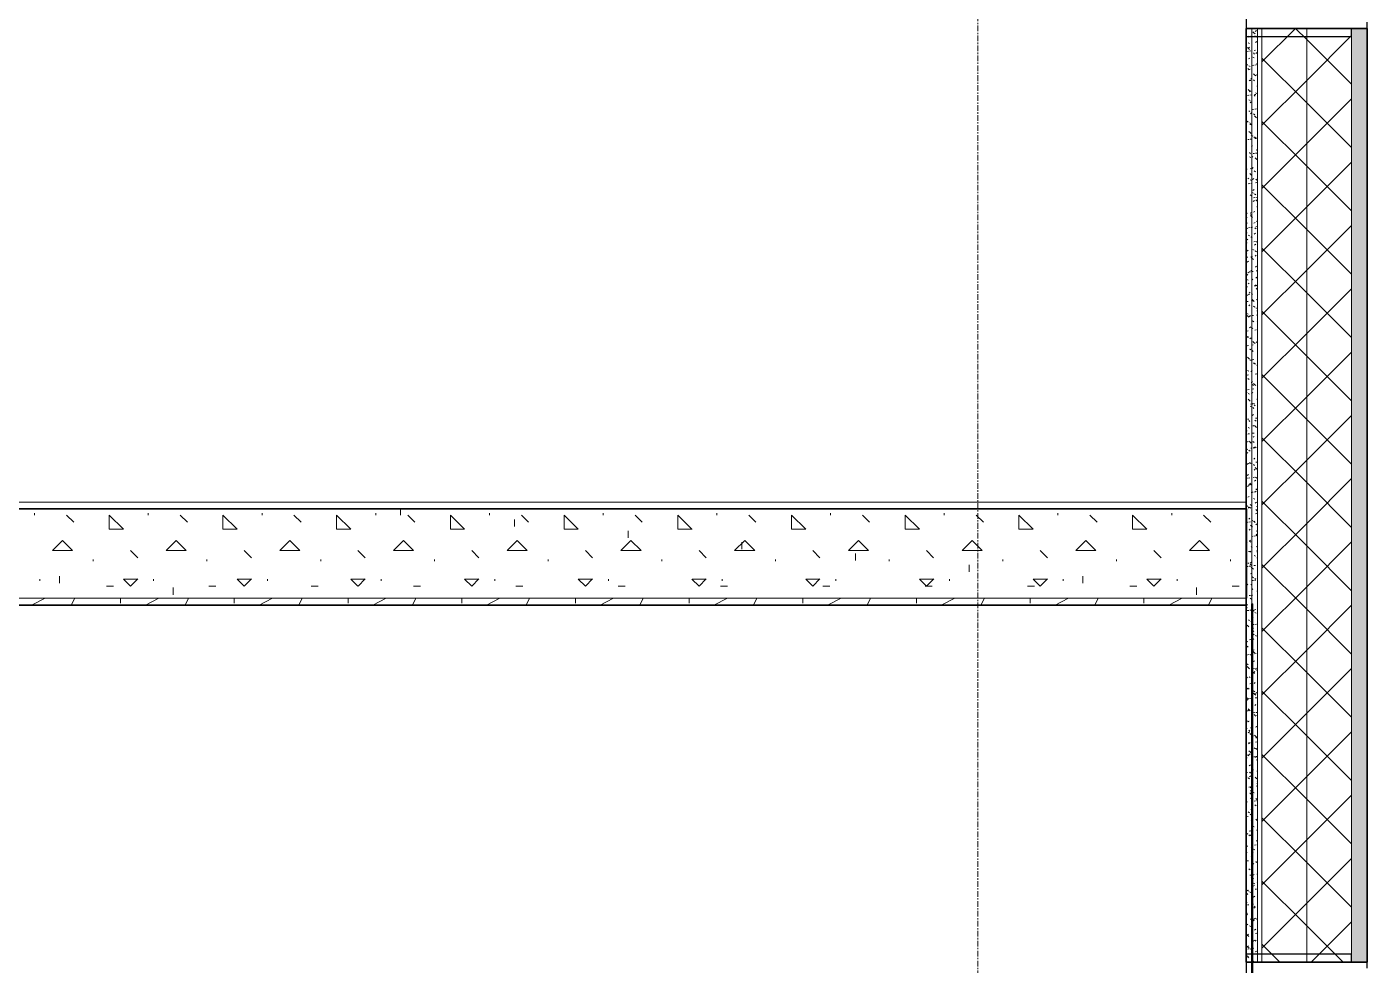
# Model space of a CAD drawing. Header units: millimetres. Extents: x -4948 to 42228, y -4856 to 69378.
# Drawn here: x 34360 to 37354, y 6392 to 8489 of the extents above; entities that cross this region are included whole.
import ezdxf

# ---------------------------------------------------------------- set-up
doc = ezdxf.new("R2010")
doc.units = ezdxf.units.MM
doc.linetypes.add('Линия сетки', pattern=[22.225, 12.7, -3.175, 3.175, -3.175])
for name, color, linetype, lineweight in [('A-FLOR', 192, 'Continuous', 13), ('A-GLAZ-CWMG', 51, 'Continuous', 9), ('A-WALL', 113, 'Continuous', 13), ('A-WALL-PATT', 111, 'Continuous', 13), ('I-WALL', 2, 'Continuous', 13), ('S-GRID', 1, 'Continuous', 30)]:
    doc.layers.add(name, color=color, linetype=linetype, lineweight=lineweight)

# ---------------------------------------------------------------- blocks, each defined once
blk = doc.blocks.new('27ELB-RD-AR-0000-BIM_rvt-1-1 этаж отм_ _0_000 лотки')
at = {"layer": 'A-WALL-PATT', "lineweight": 5}
blk.add_hatch(color=252, dxfattribs=at).paths.add_polyline_path([(37354, 6399.1), (37354, 8485.1), (37319, 8485.1), (37319, 6399.1)], flags=0)
at = {"layer": 'A-GLAZ-CWMG', "color": 252, "lineweight": 25, "extrusion": (0, 0, -1)}
for p, q in [((37084, 8517.1), (37084, 8467.1)), ((37319, 8467.1), (37319, 8485.1)), ((37319, 8485.1), (37354, 8485.1)), ((37354, 8485.1), (37354, 8499.1)), ((37084, 8467.1), (37319, 8467.1)), ((37319, 6417.1), (37084, 6417.1)), ((37084, 6417.1), (37084, 6367.1)), ((37319, 6399.1), (37319, 6417.1)), ((37354, 6399.1), (37319, 6399.1)), ((37354, 6385.1), (37354, 6399.1))]:
    blk.add_line(p, q, dxfattribs=at)
at = {"layer": 'A-WALL', "color": 252, "lineweight": 35}
for p, q in [((37084, 8485.1), (37084, 6399.1)), ((37354, 8485.1), (37084, 8485.1)), ((37354, 6399.1), (37354, 8485.1)), ((37084, 6399.1), (37354, 6399.1))]:
    blk.add_line(p, q, dxfattribs=at)
at = {"layer": 'A-WALL', "color": 252, "lineweight": 9}
for p, q in [((37096.5, 6399.1), (37096.5, 8485.1)), ((37109, 6399.1), (37109, 8485.1)), ((37119, 6399.1), (37119, 8485.1)), ((37219, 6399.1), (37219, 8485.1)), ((37319, 6399.1), (37319, 8485.1)), ((33308.7, 7211.8), (37084, 7211.8)), ((37084, 7211.8), (33308.7, 7211.8))]:
    blk.add_line(p, q, dxfattribs=at)
at = {"layer": 'A-WALL-PATT', "color": 252, "linetype": 'Continuous', "lineweight": 9}
for p, q in [((37098.5, 8477.4), (37100.9, 8475.2)), ((37100.9, 8475.2), (37100.9, 8475.2)), ((37100.9, 8475.2), (37103.4, 8473)), ((37103.7, 8478.2), (37106.4, 8480.3)), ((37119, 8410.4), (37193.6, 8485.1)), ((37219, 8460.1), (37194, 8485.1)), ((37087.4, 8465.7), (37090, 8467.7)), ((37088.2, 8452.9), (37091, 8451.1)), ((37089.6, 8467.1), (37093, 8467.6)), ((37103.1, 8468.7), (37105.9, 8466.9)), ((37104.5, 8453.8), (37107.2, 8455.8)), ((37107.9, 8469.5), (37109, 8469.7)), ((37108.4, 8465.3), (37109, 8464.9)), ((37219, 8369), (37319, 8469)), ((37319, 8360.1), (37219, 8460.1)), ((37085.4, 8433.7), (37088.7, 8434.1)), ((37086.4, 8442.4), (37088.7, 8440.2)), ((37088.2, 8441.2), (37090.8, 8443.2)), ((37088.7, 8440.2), (37088.7, 8440.2)), ((37088.7, 8440.2), (37091.2, 8438)), ((37089, 8416.7), (37091.6, 8418.8)), ((37091, 8434.4), (37094.3, 8434.9)), ((37098.4, 8421.1), (37101.3, 8419.3)), ((37099.8, 8430.1), (37102.3, 8427.8)), ((37101.3, 8435.8), (37104.7, 8436.2)), ((37105.3, 8429.3), (37108, 8431.3)), ((37219, 8318.7), (37119, 8418.7)), ((37084.1, 8405), (37086.9, 8403.2)), ((37087.6, 8395.1), (37090.1, 8392.8)), ((37089.4, 8401.6), (37092.2, 8399.8)), ((37089.8, 8392.2), (37092.4, 8394.3)), ((37097.1, 8402.3), (37100.5, 8402.8)), ((37102.7, 8403.1), (37106.1, 8403.5)), ((37106.1, 8404.8), (37108.8, 8406.9)), ((37108.7, 8389.3), (37109, 8389.1)), ((37090.6, 8367.8), (37093.2, 8369.8)), ((37090.6, 8368.6), (37093.9, 8369)), ((37094.3, 8373.2), (37096.5, 8371.8)), ((37096.5, 8371.8), (37097.1, 8371.4)), ((37099.7, 8369.8), (37102.5, 8368)), ((37100.3, 8383.5), (37102.6, 8381.4)), ((37102.6, 8381.4), (37102.6, 8381.4)), ((37102.6, 8381.4), (37105.1, 8379.1)), ((37106.9, 8380.3), (37109, 8381.9)), ((37107.7, 8355.9), (37109, 8356.8)), ((37108.8, 8371), (37109, 8371)), ((37119, 8269), (37219, 8369)), ((37086.4, 8335.2), (37089.7, 8335.6)), ((37088.1, 8348.5), (37090.5, 8346.4)), ((37089.7, 8325.6), (37092.5, 8323.8)), ((37090.5, 8346.4), (37090.5, 8346.4)), ((37090.5, 8346.4), (37092.9, 8344.1)), ((37091.4, 8343.3), (37094, 8345.3)), ((37092, 8335.9), (37095.3, 8336.3)), ((37101.5, 8336.2), (37104, 8334)), ((37102.3, 8337.3), (37105.6, 8337.7)), ((37104.6, 8341.4), (37107.4, 8339.6)), ((37108.5, 8331.4), (37109, 8331.7)), ((37219, 8227.6), (37319, 8327.6)), ((37089.4, 8301.2), (37091.8, 8299)), ((37092.2, 8318.8), (37094.8, 8320.9)), ((37093, 8294.4), (37095.6, 8296.4)), ((37098.1, 8303.8), (37101.4, 8304.3)), ((37099.9, 8293.8), (37102.7, 8292)), ((37103.7, 8304.6), (37107, 8305)), ((37319, 8218.7), (37219, 8318.7)), ((37084, 8269.1), (37084.5, 8269.1)), ((37085.5, 8277.7), (37088.4, 8275.9)), ((37090.9, 8274.3), (37093.7, 8272.5)), ((37091.5, 8270.1), (37094.8, 8270.5)), ((37093.8, 8269.9), (37096.4, 8271.9)), ((37102, 8289.7), (37104.4, 8287.5)), ((37104.4, 8287.5), (37104.4, 8287.5)), ((37104.4, 8287.5), (37106.8, 8285.3)), ((37219, 8177.3), (37119, 8277.3)), ((37087.3, 8236.6), (37090.6, 8237.1)), ((37089.9, 8254.7), (37092.2, 8252.5)), ((37092.2, 8252.5), (37092.2, 8252.5)), ((37092.2, 8252.5), (37094.7, 8250.3)), ((37092.9, 8237.4), (37096.2, 8237.8)), ((37094.6, 8245.4), (37096.5, 8246.9)), ((37095.8, 8245.9), (37096.5, 8245.5)), ((37096.5, 8246.9), (37097.2, 8247.5)), ((37096.5, 8245.5), (37098.6, 8244.1)), ((37101.1, 8242.5), (37104, 8240.7)), ((37103.2, 8238.7), (37106.6, 8239.2)), ((37103.3, 8242.4), (37105.7, 8240.1)), ((37091.1, 8207.4), (37093.6, 8205.1)), ((37095.4, 8221), (37096.5, 8221.8)), ((37096.5, 8221.8), (37098, 8223)), ((37099, 8205.3), (37102.3, 8205.7)), ((37104.6, 8206), (37107.9, 8206.5)), ((37106, 8214.1), (37108.9, 8212.3)), ((37119, 8127.6), (37219, 8227.6)), ((37084, 8203.3), (37084.1, 8203.3)), ((37084, 8177.6), (37084.9, 8177)), ((37091.1, 8198.3), (37094, 8196.5)), ((37096.2, 8196.5), (37096.5, 8196.7)), ((37096.5, 8196.7), (37098.8, 8198.5)), ((37097, 8172), (37099.6, 8174.1)), ((37103.7, 8195.8), (37106.1, 8193.7)), ((37106.1, 8193.7), (37106.1, 8193.7)), ((37106.1, 8193.7), (37108.6, 8191.4)), ((37219, 8086.2), (37319, 8186.2)), ((37319, 8077.3), (37219, 8177.3)), ((37084, 8170.4), (37085.5, 8170.6)), ((37087, 8150.4), (37089.8, 8148.6)), ((37091.6, 8160.8), (37093.9, 8158.7)), ((37092.4, 8147), (37095.2, 8145.2)), ((37092.5, 8171.5), (37095.8, 8172)), ((37093.9, 8158.7), (37093.9, 8158.7)), ((37093.9, 8158.7), (37096.4, 8156.4)), ((37097.8, 8147.5), (37100.4, 8149.6)), ((37101.4, 8166.5), (37104.2, 8164.7)), ((37105, 8148.5), (37107.5, 8146.3)), ((37084, 8121.7), (37084.3, 8121.4)), ((37088.2, 8138.1), (37091.6, 8138.5)), ((37093.8, 8138.8), (37096.5, 8139.2)), ((37096.5, 8139.2), (37097.2, 8139.3)), ((37097.3, 8118.6), (37100.1, 8116.8)), ((37098.6, 8123.1), (37101.2, 8125.1)), ((37102.6, 8115.2), (37105.5, 8113.4)), ((37104.2, 8140.2), (37107.5, 8140.6)), ((37219, 8035.9), (37119, 8135.9)), ((37084, 8111.9), (37084.1, 8112)), ((37084, 8104.7), (37085, 8104.8)), ((37084, 8101.8), (37085.2, 8101.1)), ((37084, 8086.8), (37084.9, 8087.5)), ((37092.8, 8113.5), (37095.3, 8111.3)), ((37099.4, 8098.6), (37102, 8100.6)), ((37100, 8106.8), (37103.3, 8107.2)), ((37105.5, 8102), (37107.8, 8099.8)), ((37105.6, 8107.5), (37108.9, 8107.9)), ((37107.5, 8086.8), (37109, 8085.9)), ((37107.8, 8099.8), (37107.8, 8099.8)), ((37107.8, 8099.8), (37109, 8098.8)), ((37119, 7986.2), (37219, 8086.2)), ((37084, 8071.8), (37086.4, 8072.1)), ((37084, 8061.7), (37085.7, 8063)), ((37092.6, 8071.1), (37095.4, 8069.3)), ((37093.3, 8067), (37095.7, 8064.8)), ((37093.4, 8073), (37096.5, 8073.4)), ((37095.7, 8064.8), (37095.7, 8064.8)), ((37095.7, 8064.8), (37096.5, 8064.1)), ((37096.5, 8073.4), (37096.7, 8073.5)), ((37096.5, 8064.1), (37098.1, 8062.5)), ((37100.2, 8074.1), (37102.8, 8076.2)), ((37106.7, 8054.7), (37109, 8052.6)), ((37084, 8051.3), (37086.4, 8049.7)), ((37084, 8036.6), (37086.5, 8038.6)), ((37084, 8029.4), (37086, 8027.5)), ((37089.2, 8039.6), (37092.5, 8040)), ((37094.8, 8040.3), (37096.5, 8040.5)), ((37096.5, 8040.5), (37098.1, 8040.8)), ((37101, 8049.7), (37103.6, 8051.7)), ((37101.8, 8025.2), (37104.4, 8027.2)), ((37102.9, 8039.3), (37105.7, 8037.5)), ((37105.1, 8041.7), (37108.4, 8042.1)), ((37219, 7944.8), (37319, 8044.8)), ((37319, 7935.9), (37219, 8035.9)), ((37084, 8006), (37086, 8006.3)), ((37084.6, 8012), (37087.3, 8014.1)), ((37088.5, 8023.2), (37091.3, 8021.4)), ((37093.8, 8019.7), (37096.5, 8018.1)), ((37094.6, 8019.7), (37096.5, 8017.9)), ((37096.5, 8018.1), (37096.7, 8017.9)), ((37096.5, 8017.9), (37097, 8017.4)), ((37100.9, 8008.2), (37104.2, 8008.7)), ((37102.6, 8000.7), (37105.2, 8002.8)), ((37106.5, 8009), (37109, 8009.3)), ((37107.2, 8008.1), (37109, 8006.5)), ((37219, 7894.4), (37119, 7994.4)), ((37084, 7983.3), (37084.9, 7982.4)), ((37084, 7975.5), (37086.7, 7973.8)), ((37084, 7973.1), (37087.3, 7973.6)), ((37085.4, 7987.6), (37088.1, 7989.6)), ((37086.2, 7963.1), (37088.9, 7965.1)), ((37094.3, 7974.5), (37096.5, 7974.8)), ((37095.1, 7973.1), (37096.5, 7971.8)), ((37096.5, 7974.8), (37097.7, 7974.9)), ((37096.5, 7971.8), (37097.4, 7971)), ((37097.4, 7971), (37097.4, 7971)), ((37097.4, 7971), (37099.9, 7968.7)), ((37098.7, 7991.4), (37101.6, 7989.5)), ((37103.4, 7976.2), (37106, 7978.3)), ((37104.1, 7987.9), (37106.9, 7986.1)), ((37084, 7937.1), (37085.3, 7936)), ((37085.3, 7936), (37085.3, 7936)), ((37085.3, 7936), (37087.7, 7933.7)), ((37087, 7938.6), (37089.7, 7940.7)), ((37090.1, 7941.1), (37093.5, 7941.5)), ((37094.1, 7943.8), (37096.5, 7942.3)), ((37095.7, 7941.8), (37096.5, 7941.9)), ((37096.5, 7942.3), (37096.9, 7942)), ((37096.5, 7941.9), (37099.1, 7942.2)), ((37104.2, 7951.8), (37106.8, 7953.8)), ((37106.1, 7943.2), (37109, 7943.5)), ((37108.5, 7960.8), (37109, 7960.4)), ((37119, 7844.8), (37219, 7944.8)), ((37084, 7907.4), (37086.9, 7907.8)), ((37085.1, 7924.3), (37087.9, 7922.5)), ((37087.8, 7914.2), (37090.5, 7916.2)), ((37096.3, 7925.8), (37096.5, 7925.7)), ((37096.5, 7925.7), (37098.8, 7923.6)), ((37101.8, 7909.7), (37105.2, 7910.2)), ((37104.3, 7912), (37107.2, 7910.2)), ((37105, 7927.3), (37107.6, 7929.3)), ((37105.8, 7902.8), (37108.4, 7904.9)), ((37107.4, 7910.5), (37109, 7910.7)), ((37109, 7914.3), (37109, 7914.2)), ((37084.2, 7890.8), (37086.6, 7888.6)), ((37085, 7874.6), (37088.3, 7875.1)), ((37088.6, 7889.7), (37091.3, 7891.7)), ((37090, 7895.9), (37092.8, 7894.1)), ((37095.3, 7892.5), (37096.5, 7891.7)), ((37095.3, 7876), (37096.5, 7876.1)), ((37096.5, 7891.7), (37098.1, 7890.7)), ((37096.5, 7876.1), (37098.6, 7876.4)), ((37096.8, 7879.3), (37099.1, 7877.1)), ((37099.1, 7877.1), (37099.1, 7877.1)), ((37099.1, 7877.1), (37101.6, 7874.8)), ((37106.6, 7878.4), (37109, 7880.2)), ((37219, 7803.3), (37319, 7903.3)), ((37319, 7794.4), (37219, 7894.4)), ((37085.3, 7848.3), (37088.1, 7846.5)), ((37089.4, 7865.2), (37092.1, 7867.3)), ((37100.2, 7864.1), (37103.1, 7862.3)), ((37105.6, 7860.7), (37108.4, 7858.9)), ((37107, 7844.6), (37109, 7844.9)), ((37107.4, 7853.9), (37109, 7855.1)), ((37219, 7753), (37119, 7853)), ((37084.7, 7844.3), (37087, 7842.1)), ((37087, 7842.1), (37087, 7842.1)), ((37087, 7842.1), (37089.5, 7839.8)), ((37090.2, 7840.8), (37092.9, 7842.8)), ((37091, 7816.3), (37093.7, 7818.3)), ((37091.1, 7842.5), (37094.4, 7843)), ((37095.6, 7816.5), (37096.5, 7815.9)), ((37096.5, 7815.9), (37098.4, 7814.7)), ((37096.7, 7843.3), (37100, 7843.7)), ((37098, 7832), (37100.5, 7829.7)), ((37108.2, 7829.4), (37109, 7830)), ((37084, 7798.6), (37084, 7798.6)), ((37084.5, 7808.8), (37087.8, 7809.2)), ((37085.9, 7797), (37088.4, 7794.7)), ((37086.5, 7797), (37089.4, 7795.2)), ((37091.8, 7791.8), (37094.5, 7793.9)), ((37098.5, 7785.4), (37100.9, 7783.3)), ((37102.8, 7811.2), (37106.1, 7811.6)), ((37108.4, 7811.9), (37109, 7812)), ((37109, 7805), (37109, 7805)), ((37119, 7703.3), (37219, 7803.3)), ((37085.9, 7776.1), (37089.2, 7776.5)), ((37091.4, 7768.6), (37094.3, 7766.8)), ((37092.6, 7767.3), (37095.3, 7769.4)), ((37096.2, 7777.5), (37096.5, 7777.5)), ((37096.5, 7777.5), (37099.6, 7777.9)), ((37096.8, 7765.2), (37099.6, 7763.4)), ((37100.9, 7783.3), (37100.9, 7783.3)), ((37100.9, 7783.3), (37103.4, 7781)), ((37105.8, 7784.7), (37108.7, 7782.9)), ((37219, 7661.9), (37319, 7761.9)), ((37086.4, 7750.4), (37088.7, 7748.3)), ((37088.7, 7748.3), (37088.7, 7748.3)), ((37088.7, 7748.3), (37091.2, 7746)), ((37092, 7744), (37095.3, 7744.5)), ((37093.4, 7742.9), (37096.1, 7744.9)), ((37097.6, 7744.8), (37100.9, 7745.2)), ((37099.8, 7738.1), (37102.3, 7735.9)), ((37101.7, 7736.8), (37104.5, 7735)), ((37107.1, 7733.4), (37109, 7732.1)), ((37107.9, 7746.1), (37109, 7746.3)), ((37319, 7653), (37219, 7753)), ((37085.5, 7710.3), (37088.8, 7710.7)), ((37086.8, 7721), (37089.6, 7719.2)), ((37087.6, 7703.1), (37090.1, 7700.9)), ((37094.2, 7718.4), (37096.5, 7720.1)), ((37095, 7693.9), (37096.5, 7695)), ((37096.5, 7720.1), (37096.9, 7720.4)), ((37096.5, 7695), (37097.7, 7696)), ((37103.7, 7712.7), (37107.1, 7713.1)), ((37219, 7611.6), (37119, 7711.6)), ((37084, 7677.2), (37084.6, 7677.3)), ((37084, 7672.3), (37085.5, 7671.3)), ((37086.8, 7677.6), (37090.2, 7678)), ((37088, 7669.7), (37090.8, 7667.9)), ((37095.8, 7669.5), (37096.5, 7669.9)), ((37096.5, 7669.9), (37098.5, 7671.5)), ((37097, 7689.2), (37099.9, 7687.4)), ((37097.2, 7678.9), (37100.5, 7679.4)), ((37100.3, 7691.6), (37102.6, 7689.4)), ((37102.6, 7689.4), (37102.6, 7689.4)), ((37102.6, 7689.4), (37105.1, 7687.1)), ((37084, 7635.3), (37084, 7635.3)), ((37088.1, 7656.6), (37090.5, 7654.4)), ((37090.5, 7654.4), (37090.5, 7654.4)), ((37090.5, 7654.4), (37092.9, 7652.1)), ((37092.9, 7641.3), (37095.7, 7639.5)), ((37093, 7645.5), (37096.3, 7645.9)), ((37096.6, 7645), (37099.3, 7647)), ((37098.3, 7637.9), (37101.1, 7636.1)), ((37098.6, 7646.2), (37101.9, 7646.7)), ((37101.5, 7644.3), (37104, 7642)), ((37107.3, 7657.4), (37109, 7656.3)), ((37108.9, 7647.6), (37109, 7647.6)), ((37119, 7561.9), (37219, 7661.9)), ((37084, 7610.2), (37084.8, 7610.8)), ((37086.4, 7611.8), (37089.7, 7612.2)), ((37089.4, 7609.3), (37091.8, 7607)), ((37097.4, 7620.5), (37100.1, 7622.6)), ((37103.2, 7609.5), (37106, 7607.7)), ((37104.7, 7614.2), (37108, 7614.6)), ((37108.5, 7606.1), (37109, 7605.8)), ((37219, 7520.5), (37319, 7620.5)), ((37319, 7511.6), (37219, 7611.6)), ((37084, 7585.1), (37085.6, 7586.3)), ((37084, 7578.5), (37085.5, 7578.8)), ((37087.8, 7579), (37091.1, 7579.5)), ((37088.3, 7593.7), (37091.1, 7591.9)), ((37098.1, 7580.4), (37101.4, 7580.8)), ((37098.2, 7596), (37100.9, 7598.1)), ((37102, 7597.7), (37104.3, 7595.6)), ((37104.3, 7595.6), (37104.3, 7595.6)), ((37104.3, 7595.6), (37106.8, 7593.3)), ((37084, 7560), (37086.4, 7561.9)), ((37084.1, 7545.8), (37087, 7544)), ((37089.9, 7562.7), (37092.2, 7560.6)), ((37092.2, 7560.6), (37092.2, 7560.6)), ((37092.2, 7560.6), (37094.7, 7558.3)), ((37093.9, 7547), (37096.5, 7547.3)), ((37096.5, 7547.3), (37097.2, 7547.4)), ((37098.5, 7561.9), (37101.3, 7560.1)), ((37099, 7571.6), (37101.7, 7573.6)), ((37099.5, 7547.7), (37102.8, 7548.1)), ((37099.8, 7547.1), (37102.5, 7549.1)), ((37103.3, 7550.4), (37105.7, 7548.2)), ((37219, 7470.2), (37119, 7570.2)), ((37084.5, 7535.4), (37087.2, 7537.4)), ((37089.5, 7542.4), (37092.3, 7540.6)), ((37091.1, 7515.4), (37093.6, 7513.2)), ((37100.6, 7522.6), (37103.3, 7524.7)), ((37105.6, 7515.6), (37108.9, 7516.1)), ((37108.8, 7530.1), (37109, 7530)), ((37119, 7420.5), (37219, 7520.5)), ((37085.3, 7510.9), (37088, 7512.9)), ((37086.1, 7486.4), (37088.8, 7488.5)), ((37087.3, 7513.2), (37090.7, 7513.7)), ((37094.4, 7514), (37096.5, 7512.7)), ((37096.5, 7512.7), (37097.2, 7512.2)), ((37099.8, 7510.6), (37102.6, 7508.8)), ((37101.4, 7498.2), (37104.1, 7500.2)), ((37103.7, 7503.9), (37106.1, 7501.7)), ((37106.1, 7501.7), (37106.1, 7501.7)), ((37106.1, 7501.7), (37108.6, 7499.4)), ((37084, 7479.9), (37086.5, 7480.2)), ((37086.9, 7461.9), (37089.6, 7464)), ((37088.7, 7480.5), (37092.1, 7481)), ((37089.7, 7466.5), (37092.6, 7464.7)), ((37091.6, 7468.9), (37093.9, 7466.7)), ((37093.9, 7466.7), (37093.9, 7466.7)), ((37093.9, 7466.7), (37096.4, 7464.4)), ((37099.1, 7481.9), (37102.4, 7482.3)), ((37102.2, 7473.7), (37104.9, 7475.7)), ((37104.7, 7482.2), (37107.5, 7480.4)), ((37105, 7456.6), (37107.5, 7454.3)), ((37219, 7379.1), (37319, 7479.1)), ((37319, 7370.2), (37219, 7470.2)), ((37084, 7429.7), (37084.3, 7429.4)), ((37087.7, 7437.5), (37090.4, 7439.5)), ((37094.9, 7448.5), (37096.5, 7448.7)), ((37096.5, 7448.7), (37098.2, 7448.9)), ((37100, 7434.7), (37102.8, 7432.9)), ((37100.4, 7449.2), (37103.8, 7449.6)), ((37103, 7449.2), (37105.7, 7451.3)), ((37103.8, 7424.7), (37106.5, 7426.8)), ((37219, 7328.7), (37119, 7428.7)), ((34377.3, 7397.7), (34377.3, 7401.7)), ((34464.6, 7381.9), (34448.7, 7397.8)), ((34544, 7366), (34544, 7397.7)), ((34575.7, 7366), (34544, 7397.7)), ((34631.3, 7397.7), (34631.3, 7401.7)), ((34718.6, 7381.9), (34702.7, 7397.8)), ((34798, 7366), (34798, 7397.7)), ((34829.7, 7366), (34798, 7397.7)), ((34885.3, 7397.7), (34885.3, 7401.7)), ((34972.6, 7381.9), (34956.7, 7397.8)), ((35052, 7366), (35052, 7397.7)), ((35083.7, 7366), (35052, 7397.7)), ((35139.3, 7397.7), (35139.3, 7401.7)), ((35194.9, 7397.7), (35194.9, 7411.8)), ((35226.6, 7381.9), (35210.7, 7397.8)), ((35306, 7366), (35306, 7397.7)), ((35337.7, 7366), (35306, 7397.7)), ((35393.3, 7397.7), (35393.3, 7401.7)), ((35480.6, 7381.9), (35464.7, 7397.8)), ((35560, 7366), (35560, 7397.7)), ((35591.7, 7366), (35560, 7397.7)), ((35647.3, 7397.7), (35647.3, 7401.7)), ((35734.6, 7381.9), (35718.7, 7397.8)), ((35814, 7366), (35814, 7397.7)), ((35845.7, 7366), (35814, 7397.7)), ((35901.3, 7397.7), (35901.3, 7401.7)), ((35988.6, 7381.9), (35972.7, 7397.8)), ((36068, 7366), (36068, 7397.7)), ((36099.7, 7366), (36068, 7397.7)), ((36155.3, 7397.7), (36155.3, 7401.7)), ((36242.6, 7381.9), (36226.7, 7397.8)), ((36322, 7366), (36322, 7397.7)), ((36353.7, 7366), (36322, 7397.7)), ((36409.3, 7397.7), (36409.3, 7401.7)), ((36496.6, 7381.9), (36480.7, 7397.8)), ((36576, 7366), (36576, 7397.7)), ((36607.7, 7366), (36576, 7397.7)), ((36663.3, 7397.7), (36663.3, 7401.7)), ((36750.6, 7381.9), (36734.7, 7397.8)), ((36830, 7366), (36830, 7397.7)), ((36861.7, 7366), (36830, 7397.7)), ((36917.3, 7397.7), (36917.3, 7401.7)), ((37004.6, 7381.9), (36988.7, 7397.8)), ((37084, 7366), (37084, 7397.7)), ((37084.4, 7397.4), (37084, 7397.7)), ((37085.6, 7418.5), (37088.4, 7416.7)), ((37088.3, 7414.7), (37091.6, 7415.1)), ((37088.5, 7413), (37091.2, 7415)), ((37091, 7415.1), (37093.8, 7413.3)), ((37092.8, 7421.6), (37095.3, 7419.3)), ((37104.6, 7400.3), (37107.3, 7402.3)), ((37105.5, 7410), (37107.8, 7407.9)), ((37106.6, 7417.1), (37109, 7417.4)), ((37107.8, 7407.9), (37107.8, 7407.9)), ((37107.8, 7407.9), (37109, 7406.8)), ((34544, 7366), (34575.8, 7366)), ((34798, 7366), (34829.8, 7366)), ((35052, 7366), (35083.8, 7366)), ((35306, 7366), (35337.8, 7366)), ((35448.9, 7372.3), (35448.9, 7388.2)), ((35560, 7366), (35591.8, 7366)), ((35814, 7366), (35845.8, 7366)), ((36068, 7366), (36099.8, 7366)), ((36322, 7366), (36353.8, 7366)), ((36576, 7366), (36607.8, 7366)), ((36830, 7366), (36861.8, 7366)), ((37084, 7366), (37084.4, 7366)), ((37084.1, 7381.3), (37087.4, 7381.7)), ((37089.3, 7388.5), (37092, 7390.6)), ((37089.7, 7382), (37093, 7382.4)), ((37090.1, 7364.1), (37092.8, 7366.1)), ((37093.3, 7375), (37095.7, 7372.9)), ((37095.7, 7372.9), (37095.7, 7372.9)), ((37095.7, 7372.9), (37096.5, 7372.1)), ((37095.9, 7386.7), (37096.5, 7386.4)), ((37096.5, 7386.4), (37098.7, 7384.9)), ((37096.5, 7372.1), (37098.1, 7370.6)), ((37100, 7383.4), (37103.3, 7383.8)), ((37101.2, 7383.3), (37104.1, 7381.5)), ((37105.4, 7375.8), (37108.1, 7377.8)), ((37119, 7279.1), (37219, 7379.1)), ((34417, 7318.4), (34439.4, 7340.8)), ((34461.9, 7318.4), (34439.4, 7340.8)), ((34671, 7318.4), (34693.4, 7340.8)), ((34715.9, 7318.4), (34693.4, 7340.8)), ((34925, 7318.4), (34947.4, 7340.8)), ((34969.9, 7318.4), (34947.4, 7340.8)), ((35179, 7318.4), (35201.4, 7340.8)), ((35223.9, 7318.4), (35201.4, 7340.8)), ((35433, 7318.4), (35455.4, 7340.8)), ((35477.9, 7318.4), (35455.4, 7340.8)), ((35687, 7318.4), (35709.4, 7340.8)), ((35702.9, 7346.9), (35702.9, 7362.8)), ((35731.9, 7318.4), (35709.4, 7340.8)), ((35941, 7318.4), (35963.4, 7340.8)), ((35956.9, 7321.5), (35956.9, 7337.4)), ((35985.9, 7318.4), (35963.4, 7340.8)), ((36195, 7318.4), (36217.4, 7340.8)), ((36239.9, 7318.4), (36217.4, 7340.8)), ((36449, 7318.4), (36471.4, 7340.8)), ((36493.9, 7318.4), (36471.4, 7340.8)), ((36703, 7318.4), (36725.4, 7340.8)), ((36747.9, 7318.4), (36725.4, 7340.8)), ((36957, 7318.4), (36979.4, 7340.8)), ((37001.9, 7318.4), (36979.4, 7340.8)), ((37084, 7337.4), (37086, 7335.6)), ((37090.9, 7339.6), (37093.6, 7341.6)), ((37091.2, 7339.2), (37094, 7337.4)), ((37095.8, 7349.9), (37096.5, 7350)), ((37096.5, 7350), (37099.1, 7350.4)), ((37101.4, 7350.7), (37104.7, 7351.1)), ((37106.1, 7354.9), (37109, 7353.1)), ((37106.2, 7351.3), (37108.9, 7353.4)), ((37106.7, 7362.7), (37109, 7360.7)), ((37219, 7237.7), (37319, 7337.7)), ((34417, 7318.4), (34461.9, 7318.4)), ((34607.5, 7302.5), (34591.6, 7318.4)), ((34671, 7318.4), (34715.9, 7318.4)), ((34861.5, 7302.5), (34845.6, 7318.4)), ((34925, 7318.4), (34969.9, 7318.4)), ((35115.5, 7302.5), (35099.6, 7318.4)), ((35179, 7318.4), (35223.9, 7318.4)), ((35369.5, 7302.5), (35353.6, 7318.4)), ((35433, 7318.4), (35477.9, 7318.4)), ((35623.5, 7302.5), (35607.6, 7318.4)), ((35687, 7318.4), (35731.9, 7318.4)), ((35877.5, 7302.5), (35861.6, 7318.4)), ((35941, 7318.4), (35985.9, 7318.4)), ((36131.5, 7302.5), (36115.6, 7318.4)), ((36195, 7318.4), (36239.9, 7318.4)), ((36210.9, 7296.1), (36210.9, 7312)), ((36385.5, 7302.5), (36369.6, 7318.4)), ((36449, 7318.4), (36493.9, 7318.4)), ((36639.5, 7302.5), (36623.6, 7318.4)), ((36703, 7318.4), (36747.9, 7318.4)), ((36893.5, 7302.5), (36877.6, 7318.4)), ((36957, 7318.4), (37001.9, 7318.4)), ((37084, 7318.5), (37085, 7317.9)), ((37089.2, 7316.2), (37092.6, 7316.6)), ((37091.7, 7315.1), (37094.4, 7317.2)), ((37094.6, 7327.7), (37096.5, 7326)), ((37096.5, 7326), (37097, 7325.5)), ((37101.5, 7307.4), (37104.3, 7305.6)), ((37107, 7326.9), (37109, 7328.4)), ((37107.2, 7316.2), (37109, 7314.5)), ((37107.5, 7318.6), (37109, 7318.8)), ((37319, 7228.7), (37219, 7328.7)), ((34508.3, 7294.6), (34508.3, 7298.5)), ((34762.3, 7294.6), (34762.3, 7298.5)), ((35016.3, 7294.6), (35016.3, 7298.5)), ((35270.3, 7294.6), (35270.3, 7298.5)), ((35524.3, 7294.6), (35524.3, 7298.5)), ((35778.3, 7294.6), (35778.3, 7298.5)), ((36032.3, 7294.6), (36032.3, 7298.5)), ((36286.3, 7294.6), (36286.3, 7298.5)), ((36464.9, 7270.7), (36464.9, 7286.6)), ((36540.3, 7294.6), (36540.3, 7298.5)), ((36794.3, 7294.6), (36794.3, 7298.5)), ((37048.3, 7294.6), (37048.3, 7298.5)), ((37084, 7291.3), (37084.9, 7290.5)), ((37085, 7282.7), (37088.4, 7283.2)), ((37087.1, 7291.3), (37089.9, 7289.5)), ((37090.6, 7283.5), (37093.9, 7283.9)), ((37092.5, 7290.6), (37095.2, 7292.7)), ((37092.5, 7287.9), (37095.3, 7286)), ((37095.1, 7281.2), (37096.5, 7279.9)), ((37096.5, 7279.9), (37097.4, 7279)), ((37097.4, 7279), (37097.4, 7279)), ((37097.4, 7279), (37099.9, 7276.7)), ((37100.9, 7284.8), (37104.3, 7285.3)), ((37107.8, 7302.4), (37109, 7303.3)), ((37108.6, 7277.9), (37109, 7278.2)), ((37219, 7187.3), (37119, 7287.3)), ((34389.2, 7250.9), (34389.2, 7254.9)), ((34432.9, 7245.3), (34432.9, 7261.2)), ((34591.6, 7239), (34575.7, 7254.9)), ((34575.8, 7254.9), (34607.5, 7254.9)), ((34591.7, 7239.1), (34607.6, 7255)), ((34643.2, 7250.9), (34643.2, 7254.9)), ((34845.6, 7239), (34829.7, 7254.9)), ((34829.8, 7254.9), (34861.5, 7254.9)), ((34845.7, 7239.1), (34861.6, 7255)), ((34897.2, 7250.9), (34897.2, 7254.9)), ((35099.6, 7239), (35083.7, 7254.9)), ((35083.8, 7254.9), (35115.5, 7254.9)), ((35099.7, 7239.1), (35115.6, 7255)), ((35151.2, 7250.9), (35151.2, 7254.9)), ((35353.6, 7239), (35337.7, 7254.9)), ((35337.8, 7254.9), (35369.5, 7254.9)), ((35353.7, 7239.1), (35369.6, 7255)), ((35405.2, 7250.9), (35405.2, 7254.9)), ((35607.6, 7239), (35591.7, 7254.9)), ((35591.8, 7254.9), (35623.5, 7254.9)), ((35607.7, 7239.1), (35623.6, 7255)), ((35659.2, 7250.9), (35659.2, 7254.9)), ((35861.6, 7239), (35845.7, 7254.9)), ((35845.8, 7254.9), (35877.5, 7254.9)), ((35861.7, 7239.1), (35877.6, 7255)), ((35913.2, 7250.9), (35913.2, 7254.9)), ((36115.6, 7239), (36099.7, 7254.9)), ((36099.8, 7254.9), (36131.5, 7254.9)), ((36115.7, 7239.1), (36131.6, 7255)), ((36167.2, 7250.9), (36167.2, 7254.9)), ((36369.6, 7239), (36353.7, 7254.9)), ((36353.8, 7254.9), (36385.5, 7254.9)), ((36369.7, 7239.1), (36385.6, 7255)), ((36421.2, 7250.9), (36421.2, 7254.9)), ((36623.6, 7239), (36607.7, 7254.9)), ((36607.8, 7254.9), (36639.5, 7254.9)), ((36623.7, 7239.1), (36639.6, 7255)), ((36675.2, 7250.9), (36675.2, 7254.9)), ((36718.9, 7245.3), (36718.9, 7261.2)), ((36877.6, 7239), (36861.7, 7254.9)), ((36861.8, 7254.9), (36893.5, 7254.9)), ((36877.7, 7239.1), (36893.6, 7255)), ((36929.2, 7250.9), (36929.2, 7254.9)), ((37093.3, 7266.2), (37096, 7268.2)), ((37096.7, 7251.4), (37100.1, 7251.8)), ((37097.4, 7259.5), (37100.2, 7257.7)), ((37102.3, 7252.1), (37105.6, 7252.6)), ((37102.7, 7256), (37105.5, 7254.2)), ((37108.5, 7268.9), (37109, 7268.4)), ((34537.6, 7239), (34553.5, 7239)), ((34686.9, 7219.9), (34686.9, 7235.8)), ((34766.2, 7239), (34782.1, 7239)), ((34994.8, 7239), (35010.7, 7239)), ((35223.4, 7239), (35239.3, 7239)), ((35452, 7239), (35467.9, 7239)), ((35680.6, 7239), (35696.5, 7239)), ((35909.2, 7239), (35925.1, 7239)), ((36137.8, 7239), (36153.7, 7239)), ((36366.4, 7239), (36382.3, 7239)), ((36595, 7239), (36610.9, 7239)), ((36823.6, 7239), (36839.5, 7239)), ((36972.9, 7219.9), (36972.9, 7235.8)), ((37052.2, 7239), (37068.1, 7239)), ((37084, 7245.2), (37085.3, 7244)), ((37084, 7242.7), (37085.3, 7241.9)), ((37085.3, 7244), (37085.3, 7244)), ((37085.3, 7244), (37087.7, 7241.7)), ((37090.2, 7217.7), (37093.5, 7218.1)), ((37094.1, 7241.7), (37096.5, 7243.5)), ((37094.9, 7217.2), (37096.5, 7218.4)), ((37096.3, 7233.9), (37096.5, 7233.7)), ((37096.5, 7243.5), (37096.8, 7243.7)), ((37096.5, 7233.7), (37098.8, 7231.6)), ((37096.5, 7218.4), (37097.6, 7219.3)), ((37107.6, 7227.7), (37109, 7226.8)), ((37108.5, 7220.1), (37109, 7220.1)), ((37108.9, 7222.3), (37109, 7222.3)), ((37119, 7137.7), (37219, 7237.7)), ((34370.7, 7196.8), (34400.7, 7211.8)), ((34459.3, 7196.8), (34466.8, 7211.8)), ((34569.4, 7200.9), (34569.4, 7211.8)), ((34624.7, 7196.8), (34654.7, 7211.8)), ((34713.3, 7196.8), (34720.8, 7211.8)), ((34823.4, 7200.9), (34823.4, 7211.8)), ((34878.7, 7196.8), (34908.7, 7211.8)), ((34967.3, 7196.8), (34974.8, 7211.8)), ((35077.4, 7200.9), (35077.4, 7211.8)), ((35132.7, 7196.8), (35162.7, 7211.8)), ((35221.3, 7196.8), (35228.8, 7211.8)), ((35331.4, 7200.9), (35331.4, 7211.8)), ((35386.7, 7196.8), (35416.7, 7211.8)), ((35475.3, 7196.8), (35482.8, 7211.8)), ((35585.4, 7200.9), (35585.4, 7211.8)), ((35640.7, 7196.8), (35670.7, 7211.8)), ((35729.3, 7196.8), (35736.8, 7211.8)), ((35839.4, 7200.9), (35839.4, 7211.8)), ((35894.7, 7196.8), (35924.7, 7211.8)), ((35983.3, 7196.8), (35990.8, 7211.8)), ((36093.4, 7200.9), (36093.4, 7211.8)), ((36148.7, 7196.8), (36178.7, 7211.8)), ((36237.3, 7196.8), (36244.8, 7211.8)), ((36347.4, 7200.9), (36347.4, 7211.8)), ((36402.7, 7196.8), (36432.7, 7211.8)), ((36491.3, 7196.8), (36498.8, 7211.8)), ((36601.4, 7200.9), (36601.4, 7211.8)), ((36656.7, 7196.8), (36686.7, 7211.8)), ((36745.3, 7196.8), (36752.8, 7211.8)), ((36855.4, 7200.9), (36855.4, 7211.8)), ((36910.7, 7196.8), (36940.7, 7211.8)), ((36999.3, 7196.8), (37006.8, 7211.8)), ((37084, 7192.2), (37086.5, 7190.6)), ((37084.2, 7198.9), (37086.6, 7196.6)), ((37092.7, 7211.9), (37095.5, 7210.1)), ((37095.7, 7192.8), (37096.5, 7193.3)), ((37096.5, 7193.3), (37098.4, 7194.8)), ((37096.8, 7187.3), (37099.1, 7185.2)), ((37101.9, 7186.3), (37105.2, 7186.8)), ((37219, 7096.2), (37319, 7196.2)), ((37319, 7087.3), (37219, 7187.3)), ((37086, 7184.2), (37089.3, 7184.7)), ((37088.6, 7164), (37091.4, 7162.2)), ((37091.6, 7185), (37094.9, 7185.4)), ((37093.9, 7160.6), (37096.5, 7158.9)), ((37096.5, 7168.3), (37099.2, 7170.3)), ((37096.5, 7158.9), (37096.8, 7158.8)), ((37099.1, 7185.2), (37099.1, 7185.2)), ((37099.1, 7185.2), (37101.6, 7182.9)), ((37103, 7180.1), (37105.8, 7178.3)), ((37084.7, 7152.3), (37087, 7150.2)), ((37087, 7150.2), (37087, 7150.2)), ((37087, 7150.2), (37089.5, 7147.9)), ((37097.3, 7143.8), (37100, 7145.9)), ((37097.7, 7152.9), (37101, 7153.3)), ((37098, 7140), (37100.5, 7137.8)), ((37098.8, 7132.2), (37101.7, 7130.4)), ((37103.3, 7153.6), (37106.6, 7154.1)), ((37104.2, 7128.8), (37107, 7127)), ((37219, 7045.9), (37119, 7145.9)), ((37084, 7118.2), (37084.1, 7118.2)), ((37084, 7116.4), (37086.7, 7114.6)), ((37084, 7108.5), (37084.4, 7108.8)), ((37085.9, 7105), (37088.4, 7102.8)), ((37091.1, 7119.1), (37094.4, 7119.6)), ((37098.1, 7119.3), (37100.8, 7121.4)), ((37098.9, 7094.9), (37101.6, 7096.9)), ((37119, 6996.2), (37219, 7096.2)), ((37084, 7083.4), (37085.2, 7084.4)), ((37086.9, 7085.7), (37090.2, 7086.1)), ((37092.5, 7086.4), (37095.8, 7086.9)), ((37094.2, 7084.6), (37096.5, 7083.1)), ((37096.5, 7083.1), (37097, 7082.8)), ((37098.5, 7093.5), (37100.9, 7091.3)), ((37099.7, 7070.4), (37102.4, 7072.4)), ((37100.9, 7091.3), (37100.9, 7091.3)), ((37100.9, 7091.3), (37103.3, 7089)), ((37102.8, 7087.8), (37106.1, 7088.2)), ((37084, 7058.3), (37086, 7059.9)), ((37085.2, 7065.1), (37088, 7063.3)), ((37086.4, 7058.5), (37088.7, 7056.3)), ((37088.7, 7056.3), (37088.7, 7056.3)), ((37088.7, 7056.3), (37091.2, 7054)), ((37090.1, 7036.7), (37092.9, 7034.9)), ((37098.6, 7054.4), (37102, 7054.8)), ((37099.8, 7046.2), (37102.2, 7043.9)), ((37100.5, 7045.9), (37103.2, 7048)), ((37104.2, 7055.1), (37107.5, 7055.5)), ((37104.4, 7052.8), (37107.3, 7051)), ((37219, 6954.8), (37319, 7054.8)), ((37319, 6945.9), (37219, 7045.9)), ((37084, 7019.5), (37085.1, 7019.7)), ((37084.2, 7033.4), (37086.8, 7035.4)), ((37085, 7008.9), (37087.6, 7010.9)), ((37087.6, 7011.2), (37090.1, 7008.9)), ((37092.1, 7020.6), (37095.4, 7021.1)), ((37095.4, 7033.3), (37096.5, 7032.6)), ((37096.5, 7032.6), (37098.2, 7031.5)), ((37101.3, 7021.5), (37104, 7023.5)), ((37085.4, 6989.1), (37088.2, 6987.3)), ((37085.8, 6984.4), (37088.4, 6986.5)), ((37087.9, 6987.2), (37091.2, 6987.6)), ((37093.4, 6987.9), (37096.5, 6988.3)), ((37096.5, 6988.3), (37096.8, 6988.3)), ((37100.3, 7004.9), (37103.1, 7003.1)), ((37100.3, 6999.6), (37102.6, 6997.5)), ((37102.1, 6997), (37104.8, 6999)), ((37102.6, 6997.5), (37102.6, 6997.5)), ((37102.6, 6997.5), (37105.1, 6995.2)), ((37103.8, 6989.3), (37107.1, 6989.7)), ((37105.7, 7001.5), (37108.5, 6999.7)), ((37219, 6904.5), (37119, 7004.5)), ((37084, 6953.8), (37084.6, 6953.9)), ((37086.6, 6960), (37089.2, 6962)), ((37088.1, 6964.6), (37090.5, 6962.5)), ((37090.5, 6962.5), (37090.5, 6962.5)), ((37090.5, 6962.5), (37092.9, 6960.2)), ((37095.7, 6957.3), (37096.5, 6956.8)), ((37096.5, 6956.8), (37098.5, 6955.5)), ((37099.6, 6955.8), (37102.9, 6956.3)), ((37101.5, 6952.3), (37104, 6950.1)), ((37102.9, 6972.5), (37105.6, 6974.6)), ((37103.7, 6948.1), (37106.4, 6950.1)), ((37105.2, 6956.6), (37108.5, 6957)), ((37119, 6854.8), (37219, 6954.8)), ((37084, 6939.5), (37084.1, 6939.4)), ((37084, 6920.9), (37086, 6921.2)), ((37086.6, 6937.8), (37089.5, 6936)), ((37087.4, 6935.5), (37090, 6937.5)), ((37089.4, 6917.3), (37091.8, 6915.1)), ((37093, 6922.1), (37096.3, 6922.5)), ((37104.5, 6923.6), (37107.2, 6925.6)), ((37105.9, 6925.5), (37108.7, 6923.7)), ((37088.2, 6911), (37090.8, 6913.1)), ((37088.8, 6888.7), (37092.1, 6889.1)), ((37089, 6886.5), (37091.6, 6888.6)), ((37091.5, 6909.4), (37094.4, 6907.6)), ((37094.4, 6889.4), (37096.5, 6889.7)), ((37096.5, 6889.7), (37097.7, 6889.8)), ((37096.9, 6906), (37099.7, 6904.2)), ((37102, 6905.7), (37104.3, 6903.6)), ((37104.3, 6903.6), (37104.3, 6903.6)), ((37104.3, 6903.6), (37106.8, 6901.3)), ((37104.7, 6890.7), (37108, 6891.2)), ((37105.3, 6899.1), (37108, 6901.2)), ((37219, 6813.4), (37319, 6913.4)), ((37319, 6804.5), (37219, 6904.5)), ((37086.9, 6861.8), (37089.7, 6860)), ((37089.8, 6862.1), (37092.4, 6864.1)), ((37089.9, 6870.7), (37092.2, 6868.6)), ((37092.2, 6868.6), (37092.2, 6868.6)), ((37092.2, 6868.6), (37094.7, 6866.3)), ((37100.5, 6857.3), (37103.8, 6857.8)), ((37101.8, 6877.6), (37104.6, 6875.8)), ((37103.2, 6858.5), (37105.7, 6856.2)), ((37106.1, 6874.6), (37108.8, 6876.7)), ((37106.1, 6858), (37109, 6858.4)), ((37107.1, 6874.2), (37109, 6873)), ((37219, 6763.1), (37119, 6863.1)), ((37084, 6855.1), (37085.6, 6855.3)), ((37090.6, 6837.6), (37093.2, 6839.6)), ((37097.1, 6830), (37100, 6828.2)), ((37106.9, 6850.2), (37109, 6851.7)), ((37107.7, 6825.7), (37109, 6826.7)), ((37084, 6822.3), (37086.9, 6822.6)), ((37084, 6813.2), (37085.6, 6812.1)), ((37088.1, 6810.5), (37090.9, 6808.7)), ((37091.1, 6823.5), (37093.6, 6821.2)), ((37091.4, 6813.1), (37094, 6815.2)), ((37093.9, 6823.6), (37096.5, 6823.9)), ((37096.5, 6823.9), (37097.3, 6824)), ((37103.7, 6811.9), (37106.1, 6809.8)), ((37106.1, 6809.8), (37106.1, 6809.8)), ((37106.1, 6809.8), (37108.6, 6807.5)), ((37107.4, 6798.2), (37109, 6797.2)), ((37108.5, 6801.2), (37109, 6801.6)), ((37119, 6713.4), (37219, 6813.4)), ((37089.8, 6790.1), (37093.1, 6790.6)), ((37091.6, 6776.9), (37093.9, 6774.8)), ((37092.2, 6788.7), (37094.8, 6790.7)), ((37093, 6782.1), (37095.8, 6780.3)), ((37093.9, 6774.8), (37093.9, 6774.8)), ((37093.9, 6774.8), (37096.4, 6772.5)), ((37095.3, 6790.9), (37096.5, 6791)), ((37096.5, 6791), (37098.7, 6791.3)), ((37098.4, 6778.7), (37101.2, 6776.9)), ((37105.7, 6792.2), (37109, 6792.7)), ((37219, 6672), (37319, 6772)), ((37084, 6756.5), (37086.5, 6756.8)), ((37084, 6737.7), (37084.3, 6737.5)), ((37093, 6764.2), (37095.6, 6766.2)), ((37093.8, 6739.7), (37096.4, 6741.8)), ((37101.5, 6758.8), (37104.8, 6759.2)), ((37103.3, 6750.3), (37106.1, 6748.5)), ((37105, 6764.6), (37107.5, 6762.4)), ((37107, 6759.5), (37109, 6759.8)), ((37108.6, 6746.9), (37109, 6746.7)), ((37319, 6663.1), (37219, 6763.1)), ((37084.6, 6723.7), (37087.9, 6724.1)), ((37088.4, 6734.6), (37091.2, 6732.8)), ((37092.8, 6729.6), (37095.3, 6727.4)), ((37094.6, 6715.3), (37096.5, 6716.7)), ((37094.9, 6725), (37096.5, 6725.3)), ((37096.5, 6725.3), (37098.2, 6725.5)), ((37096.5, 6716.7), (37097.2, 6717.3)), ((37105.5, 6718), (37107.8, 6715.9)), ((37107.8, 6715.9), (37107.8, 6715.9)), ((37107.8, 6715.9), (37109, 6714.8)), ((37219, 6621.6), (37119, 6721.6)), ((37084.2, 6686.7), (37087.1, 6684.9)), ((37089.6, 6683.2), (37092.4, 6681.4)), ((37090.7, 6691.6), (37094, 6692)), ((37093.3, 6683), (37095.7, 6680.9)), ((37095.4, 6690.8), (37096.5, 6691.6)), ((37095.7, 6680.9), (37095.7, 6680.9)), ((37095.7, 6680.9), (37096.5, 6680.2)), ((37096.3, 6692.3), (37096.5, 6692.4)), ((37096.5, 6691.6), (37098, 6692.8)), ((37096.5, 6692.4), (37099.6, 6692.8)), ((37096.5, 6680.2), (37098.1, 6678.6)), ((37098.6, 6702.8), (37101.4, 6701)), ((37106.6, 6693.7), (37109, 6694)), ((37084.1, 6657.9), (37087.4, 6658.3)), ((37094.5, 6654.8), (37096.5, 6653.6)), ((37096.2, 6666.3), (37096.5, 6666.6)), ((37096.5, 6666.6), (37098.8, 6668.4)), ((37096.5, 6653.6), (37097.3, 6653)), ((37099.8, 6651.4), (37102.7, 6649.6)), ((37102.4, 6660.3), (37105.7, 6660.7)), ((37106.7, 6670.8), (37109, 6668.7)), ((37108, 6661), (37109, 6661.1)), ((37108.9, 6671), (37109, 6670.9)), ((37119, 6572), (37219, 6672)), ((37084, 6645.5), (37086, 6643.6)), ((37085.5, 6625.2), (37088.8, 6625.6)), ((37094.6, 6635.8), (37096.5, 6634)), ((37095.8, 6626.5), (37096.5, 6626.6)), ((37096.5, 6634), (37097, 6633.5)), ((37096.5, 6626.6), (37099.1, 6627)), ((37097, 6641.8), (37099.6, 6643.9)), ((37097.8, 6617.4), (37100.4, 6619.4)), ((37104.7, 6623), (37107.6, 6621.2)), ((37107.2, 6624.2), (37109, 6622.6)), ((37219, 6530.5), (37319, 6630.5)), ((37319, 6521.6), (37219, 6621.6)), ((37084, 6599.4), (37084.9, 6598.5)), ((37089.8, 6607.3), (37092.7, 6605.5)), ((37091.6, 6593.1), (37095, 6593.5)), ((37095.1, 6589.2), (37096.5, 6587.9)), ((37096.5, 6587.9), (37097.4, 6587.1)), ((37097.2, 6593.8), (37100.5, 6594.3)), ((37098.6, 6592.9), (37101.2, 6594.9)), ((37107.5, 6595.2), (37109, 6595.4)), ((37084, 6581.7), (37084.1, 6581.8)), ((37084, 6556.6), (37084.9, 6557.3)), ((37085.1, 6559.3), (37088.4, 6559.8)), ((37085.7, 6559.4), (37088.5, 6557.6)), ((37097.4, 6587.1), (37097.4, 6587.1)), ((37097.4, 6587.1), (37099.9, 6584.8)), ((37099.4, 6568.4), (37102, 6570.5)), ((37100.1, 6575.5), (37102.9, 6573.7)), ((37103.4, 6561.7), (37106.7, 6562.2)), ((37108.5, 6576.9), (37109, 6576.4)), ((37108.9, 6562.5), (37109, 6562.5)), ((37219, 6480.2), (37119, 6580.2)), ((37084, 6553.2), (37085.3, 6552.1)), ((37084, 6531.5), (37085.7, 6532.9)), ((37085.3, 6552.1), (37085.3, 6552.1)), ((37085.3, 6552.1), (37087.7, 6549.8)), ((37091.1, 6556), (37093.9, 6554.2)), ((37096, 6527.6), (37096.5, 6527.2)), ((37096.3, 6541.9), (37096.5, 6541.8)), ((37096.5, 6541.8), (37098.8, 6539.7)), ((37096.5, 6527.2), (37098.8, 6525.8)), ((37096.8, 6528), (37100.1, 6528.4)), ((37100.2, 6544), (37102.8, 6546)), ((37108.9, 6530.3), (37109, 6530.3)), ((37119, 6430.5), (37219, 6530.5)), ((37084, 6526.3), (37084.2, 6526.3)), ((37084, 6506.5), (37086.5, 6508.4)), ((37084.2, 6506.9), (37086.6, 6504.7)), ((37086.4, 6526.6), (37089.8, 6527.1)), ((37101, 6519.5), (37103.6, 6521.5)), ((37101.3, 6524.2), (37104.1, 6522.4)), ((37084.6, 6481.9), (37087.3, 6483.9)), ((37091.3, 6480), (37094.1, 6478.2)), ((37092.6, 6494.6), (37095.9, 6495)), ((37096.8, 6495.3), (37099.1, 6493.2)), ((37098.2, 6495.3), (37101.5, 6495.7)), ((37099.1, 6493.2), (37099.1, 6493.2)), ((37099.1, 6493.2), (37101.6, 6490.9)), ((37101.8, 6495), (37104.4, 6497.1)), ((37102.6, 6470.5), (37105.2, 6472.6)), ((37106.2, 6495.8), (37109, 6494)), ((37108.5, 6496.7), (37109, 6496.7)), ((37300.1, 6399.1), (37219, 6480.2)), ((37229, 6399.1), (37319, 6489.1)), ((37084, 6459.4), (37085.1, 6458.7)), ((37084.7, 6460.3), (37087, 6458.2)), ((37085.4, 6457.4), (37088.1, 6459.4)), ((37086, 6460.8), (37089.3, 6461.3)), ((37087, 6458.2), (37087, 6458.2)), ((37087, 6458.2), (37089.5, 6455.9)), ((37098, 6448.1), (37100.5, 6445.8)), ((37101.6, 6448.2), (37104.4, 6446.4)), ((37103.4, 6446.1), (37106, 6448.1)), ((37104.3, 6463.2), (37107.6, 6463.7)), ((37158.7, 6399.1), (37119, 6438.8)), ((37084, 6427.7), (37085.1, 6427.8)), ((37085.9, 6413.1), (37088.4, 6410.8)), ((37086.2, 6432.9), (37088.9, 6435)), ((37087, 6408.5), (37089.7, 6410.5)), ((37087.2, 6432.1), (37090, 6430.3)), ((37087.4, 6428.1), (37090.7, 6428.6)), ((37092.5, 6428.7), (37095.4, 6426.9)), ((37097.7, 6429.5), (37101, 6429.9)), ((37104.2, 6421.6), (37106.8, 6423.6)), ((37097.4, 6400.3), (37099.3, 6399.1)), ((37098.5, 6401.5), (37100.9, 6399.3)), ((37100.9, 6399.3), (37100.9, 6399.3)), ((37100.9, 6399.3), (37101.2, 6399.1)), ((37107.5, 6399.1), (37107.6, 6399.2))]:
    blk.add_line(p, q, dxfattribs=at)
at = {"layer": 'I-WALL', "color": 252, "lineweight": 35}
for p, q in [((37084.4, 7411.8), (33308.7, 7411.8)), ((37084.4, 7211.8), (37084.4, 7411.8)), ((33323.7, 7196.8), (37084, 7196.8)), ((37084, 7211.8), (37084.4, 7211.8)), ((37084, 7196.8), (37084, 7211.8)), ((37097.5, 7199.1), (37096.5, 7199.1)), ((37096.5, 7199.1), (37096.5, 4299.1)), ((37097.5, 4299.1), (37097.5, 7199.1))]:
    blk.add_line(p, q, dxfattribs=at)
blk = doc.blocks.new('27ELB-RD-KR2-0000-BIM_rvt-1-1 этаж отм_ _0_000 лотки')
at = {"layer": 'A-FLOR', "color": 252, "lineweight": 15}
for p, q in [((37083.9, 7426.8), (37083.9, 18029.7)), ((37083.9, 7426.8), (33108.7, 7426.8)), ((37083.9, 7411.8), (37083.9, 7426.8))]:
    blk.add_line(p, q, dxfattribs=at)
at = {"layer": 'S-GRID', "color": 252, "linetype": 'Линия сетки', "lineweight": 9}
blk.add_line((36483.9, -4856.4), (36483.9, 68377.9), dxfattribs=at)

msp = doc.modelspace()

# ---------------------------------------------------------------- block references
at = {"lineweight": 5}
for name in ['27ELB-RD-KR2-0000-BIM_rvt-1-1 этаж отм_ _0_000 лотки', '27ELB-RD-AR-0000-BIM_rvt-1-1 этаж отм_ _0_000 лотки']:
    msp.add_blockref(name, (0, 0), dxfattribs=at)

doc.saveas('drawing.dxf')
